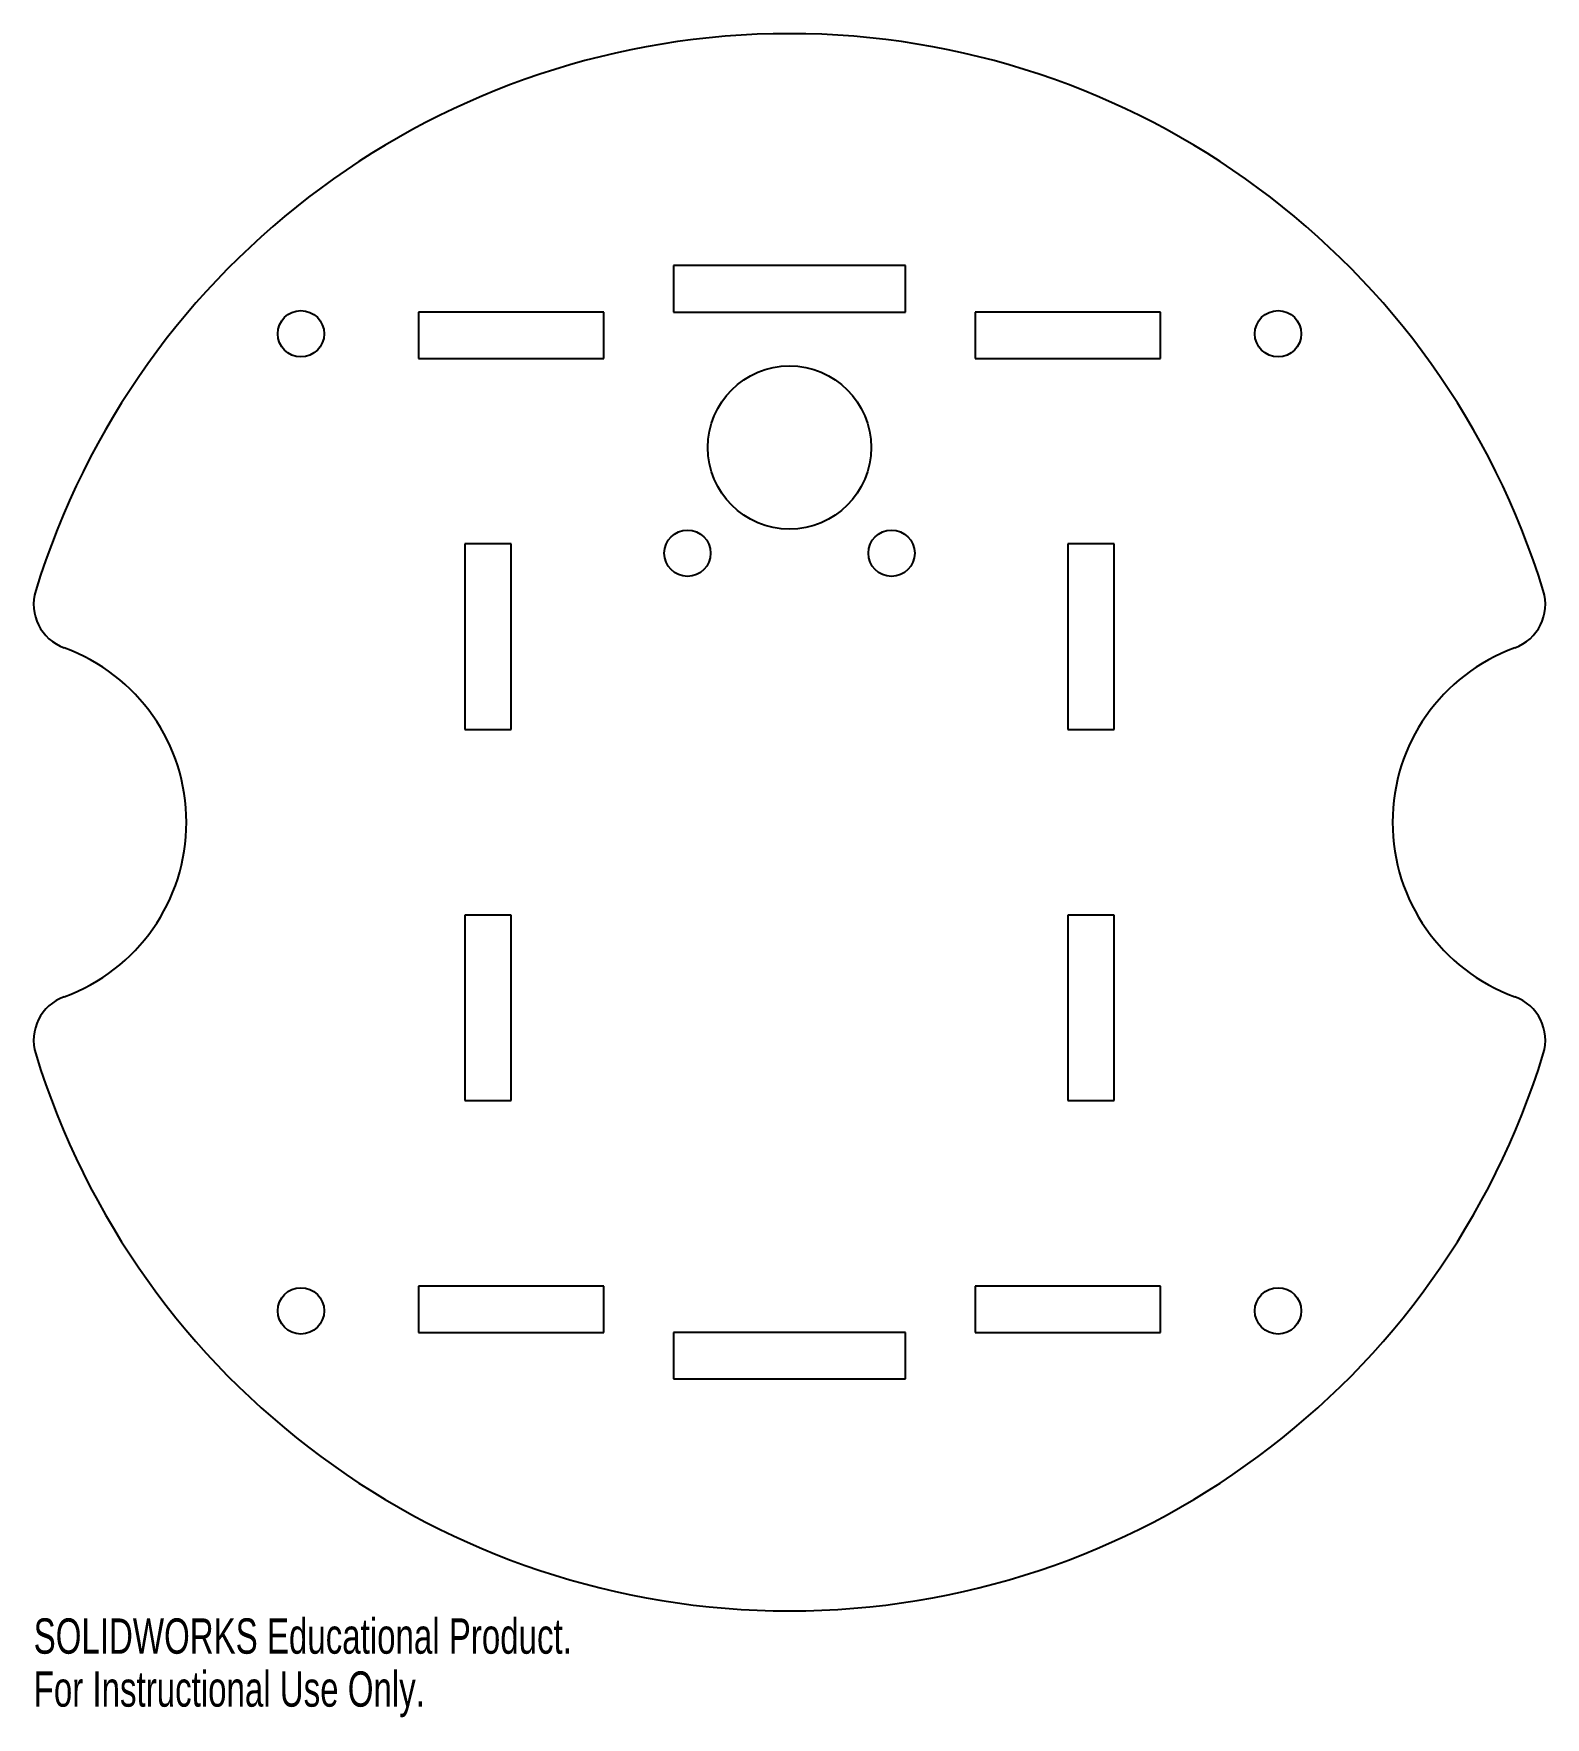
# Model space of a CAD drawing. Header units: inches. Extents: x -4.07 to 4.07, y -4.82 to 4.25.
import ezdxf

# ---------------------------------------------------------------- set-up
doc = ezdxf.new("R2010")
doc.units = ezdxf.units.IN
doc.header["$MEASUREMENT"] = 0
doc.styles.add('SLDTEXTSTYLE0', font='TXT', dxfattribs={"width": 0.7})

msp = doc.modelspace()

# ---------------------------------------------------------------- linework, layer by layer
at = {"color": 7, "linetype": 'Continuous', "lineweight": 25}
for p, q in [((-0.625, 3), (-0.625, 2.75)), ((0.625, 3), (-0.625, 3)), ((0.625, 2.75), (0.625, 3)), ((-2, 2.75), (-2, 2.5)), ((-1, 2.75), (-2, 2.75)), ((-1, 2.5), (-1, 2.75)), ((-0.625, 2.75), (0.625, 2.75)), ((1, 2.75), (1, 2.5)), ((2, 2.75), (1, 2.75)), ((2, 2.5), (2, 2.75)), ((-2, 2.5), (-1, 2.5)), ((1, 2.5), (2, 2.5)), ((-1.75, 1.5), (-1.75, 0.5)), ((-1.5, 1.5), (-1.75, 1.5)), ((-1.5, 0.5), (-1.5, 1.5)), ((1.5, 1.5), (1.5, 0.5)), ((1.75, 1.5), (1.5, 1.5)), ((1.75, 0.5), (1.75, 1.5)), ((-1.75, 0.5), (-1.5, 0.5)), ((1.5, 0.5), (1.75, 0.5)), ((-1.75, -0.5), (-1.75, -1.5)), ((-1.5, -0.5), (-1.75, -0.5)), ((-1.5, -1.5), (-1.5, -0.5)), ((1.5, -0.5), (1.5, -1.5)), ((1.75, -0.5), (1.5, -0.5)), ((1.75, -1.5), (1.75, -0.5)), ((-1.75, -1.5), (-1.5, -1.5)), ((1.5, -1.5), (1.75, -1.5)), ((-1, -2.5), (-2, -2.5)), ((-2, -2.5), (-2, -2.75)), ((-1, -2.75), (-1, -2.5)), ((2, -2.5), (1, -2.5)), ((1, -2.5), (1, -2.75)), ((2, -2.75), (2, -2.5)), ((-2, -2.75), (-1, -2.75)), ((-0.625, -2.75), (-0.625, -3)), ((0.625, -2.75), (-0.625, -2.75)), ((0.625, -3), (0.625, -2.75)), ((1, -2.75), (2, -2.75)), ((-0.625, -3), (0.625, -3))]:
    msp.add_line(p, q, dxfattribs=at)
for centre, radius in [((-2.633, 2.633), 0.125), ((2.633, 2.633), 0.125), ((0, 2.02), 0.44), ((-0.55, 1.45), 0.125), ((0.55, 1.45), 0.125), ((-2.633, -2.633), 0.125), ((2.633, -2.633), 0.125)]:
    msp.add_circle(centre, radius, dxfattribs=at)
for centre, radius, start, end in [((0, 0), 4.25, 17.08258, 162.91742), ((-3.8235, 1.175), 0.25, 162.91742, 250.05143), ((3.8235, 1.175), 0.25, 289.94857, 17.08258), ((-4.25, 0), 1, 289.94857, 70.05143), ((4.25, 0), 1, 109.94857, 250.05143), ((-3.8235, -1.175), 0.25, 109.94857, 197.08258), ((3.8235, -1.175), 0.25, 342.91742, 70.05143), ((0, 0), 4.25, 197.08258, 342.91742)]:
    msp.add_arc(centre, radius, start, end, dxfattribs=at)

# ---------------------------------------------------------------- texts
at = {"color": 7, "linetype": 'Continuous', "char_height": 0.1903, "attachment_point": 1, "style": 'SLDTEXTSTYLE0'}
for s, insert in [('SOLIDWORKS Educational Product.', (-4.0735, -4.2901)), ('For Instructional Use Only.', (-4.0735, -4.5756))]:
    msp.add_mtext(s, dxfattribs=dict(at, insert=insert))

doc.saveas('drawing.dxf')
